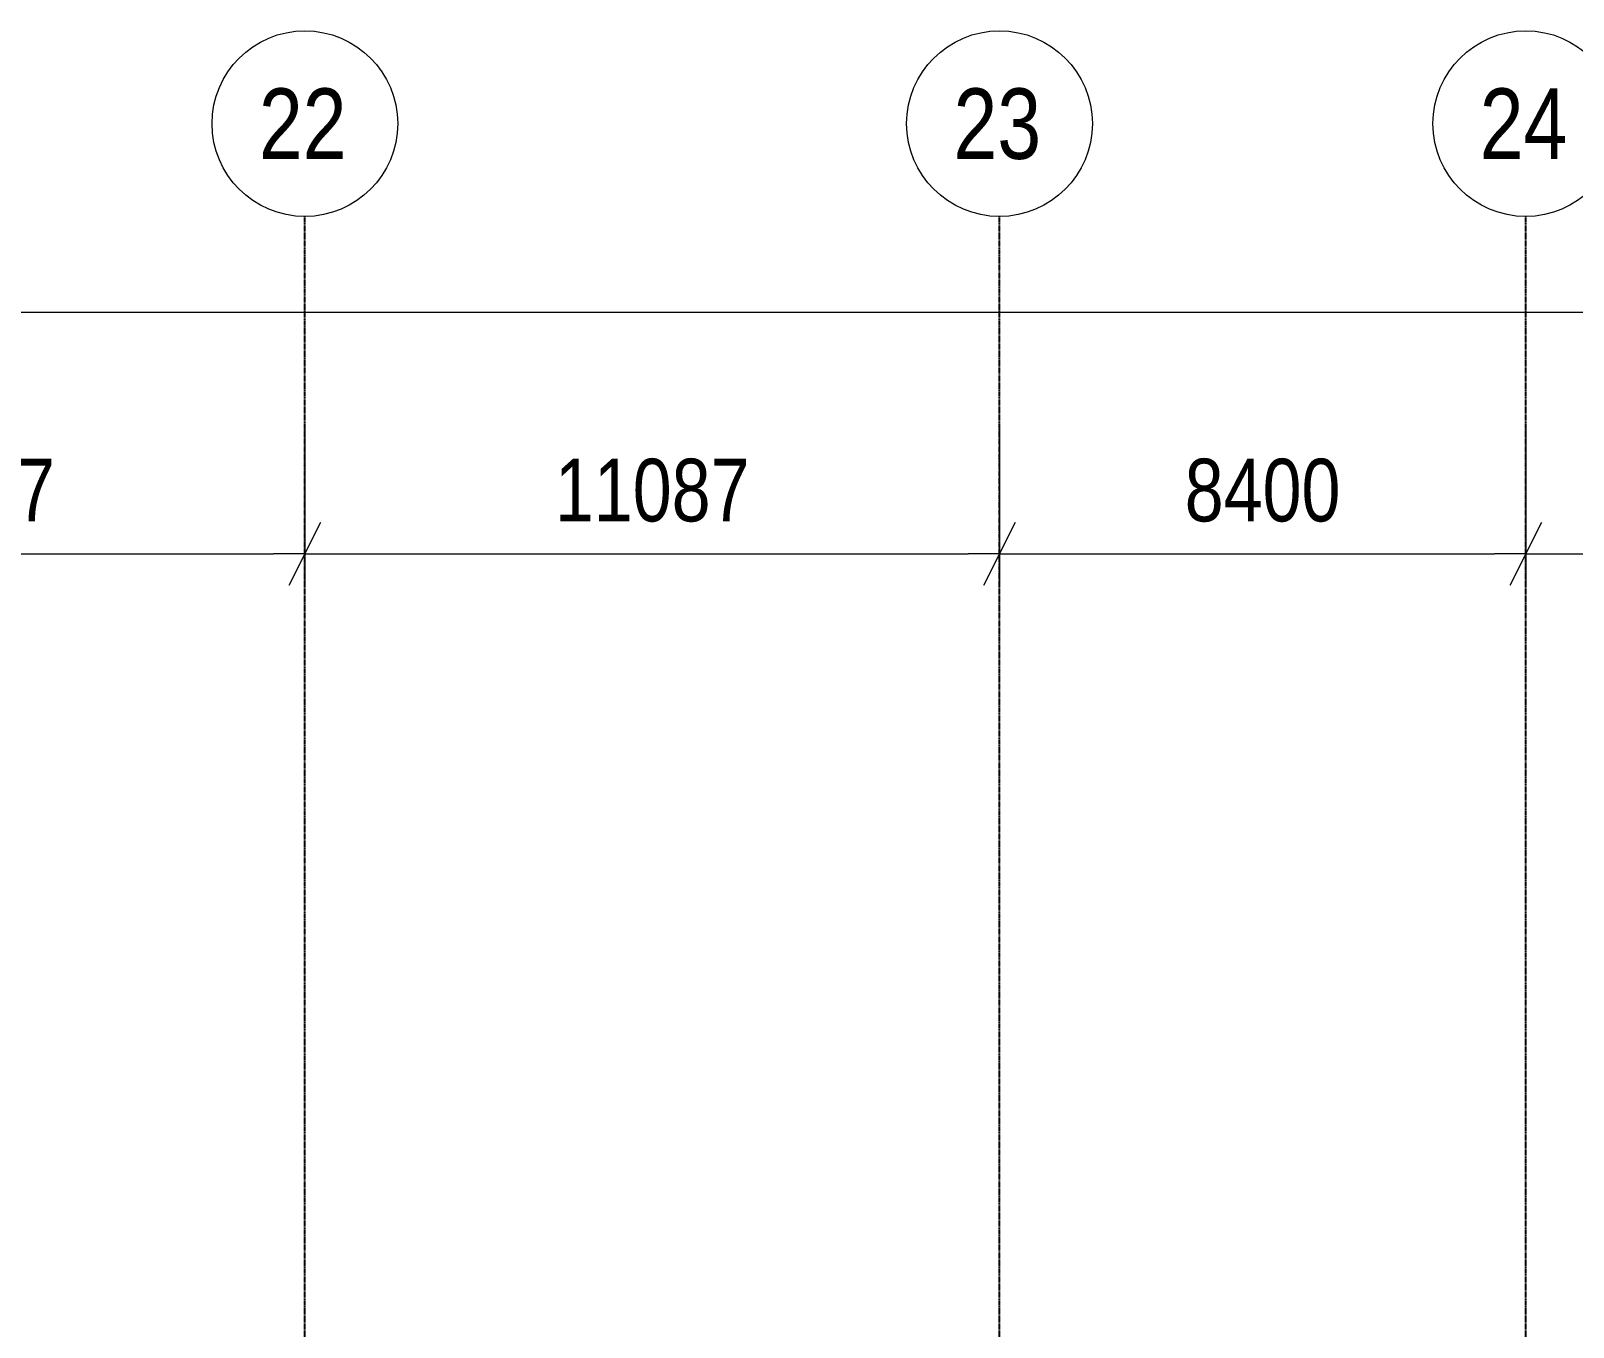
# Model space of a CAD drawing. Header units: millimetres. Extents: x -677815 to 476396, y -125373 to 39000.
# Drawn here: x 227226 to 251845, y 18299 to 38995 of the extents above; entities that cross this region are included whole.
import ezdxf
from ezdxf.enums import TextEntityAlignment as Align

# ---------------------------------------------------------------- set-up
doc = ezdxf.new("R2010")
doc.units = ezdxf.units.MM
doc.linetypes.add('Xref building Toll$0$Grid Line', pattern=[22.225, 12.7, -3.175, 3.175, -3.175])
for name, color, linetype, lineweight in [('AM_BOR', 4, 'Continuous', 25), ('Xref building Toll$0$annotation - dimensions', 7, 'Continuous', 0), ('Xref building Toll$0$annotation - text', 7, 'Continuous', 0)]:
    doc.layers.add(name, color=color, linetype=linetype, lineweight=lineweight)
doc.layers.add('Xref building Toll$0$S-GRID', color=8, linetype='Continuous')
doc.styles.add('Xref building Toll$0$1 200 sub headings', font='arial.ttf', dxfattribs={"width": 0.821429, "height": 560})
doc.styles.add('Xref building Toll$0$1 500 general', font='arial.ttf', dxfattribs={"width": 0.870588, "height": 850})
doc.styles.add('Xref building Toll$0$1 500 general_0', font='arial.ttf', dxfattribs={"width": 0.870588})
doc.dimstyles.new('Xref building Toll$0$1 500', dxfattribs={"dimtxt": 850, "dimasz": 425, "dimexe": 425, "dimexo": 0.0625, "dimgap": 425, "dimtad": 1, "dimdec": 0, "dimzin": 11, "dimdsep": 46, "dimtxsty": 'Xref building Toll$0$1 500 general', "dimblk": 'Xref building Toll$0$_Oblique_2.0', "dimcen": 0.09, "dimclrd": 256, "dimclre": 256, "dimadec": 4, "dimazin": 3, "dimtfac": 1, "dimtdec": 0, "dimtmove": 2, "dimatfit": 1, "dimldrblk": 'Xref building Toll$0$TerminatorOpen_2.0', "dimfxl": 1700, "dimfxlon": 1, "dimfrac": 2, "dimtolj": 1, "dimtzin": 11, "dimlwd": 0, "dimlwe": 0, "dimarcsym": 0})

# ---------------------------------------------------------------- blocks, each defined once
blk = doc.blocks.new('*U145')
at = {"layer": 'Xref building Toll$0$annotation - text', "linetype": 'Continuous', "lineweight": 13}
blk.add_circle((0, 0), 0.732, dxfattribs=at)
at = {"layer": 'Xref building Toll$0$annotation - text', "style": 'Xref building Toll$0$1 200 sub headings', "width": 0.8}
blk.add_text('24', height=0.5556, dxfattribs=at).set_placement((-0.017, 0), align=Align.MIDDLE_CENTER)
blk = doc.blocks.new('*U149')
at = {"layer": 'Xref building Toll$0$annotation - text', "linetype": 'Continuous', "lineweight": 13}
blk.add_circle((0, 0), 0.732, dxfattribs=at)
at = {"layer": 'Xref building Toll$0$annotation - text', "style": 'Xref building Toll$0$1 200 sub headings', "width": 0.8}
blk.add_text('22', height=0.5556, dxfattribs=at).set_placement((-0.017, 0), align=Align.MIDDLE_CENTER)
blk = doc.blocks.new('*U150')
at = {"layer": 'Xref building Toll$0$annotation - text', "linetype": 'Continuous', "lineweight": 13}
blk.add_circle((0, 0), 0.732, dxfattribs=at)
at = {"layer": 'Xref building Toll$0$annotation - text', "style": 'Xref building Toll$0$1 200 sub headings', "width": 0.8}
blk.add_text('23', height=0.5556, dxfattribs=at).set_placement((-0.017, 0), align=Align.MIDDLE_CENTER)
blk = doc.blocks.new('Xref building Toll$0$_Oblique_2.0')
at = {"color": 0, "linetype": 'ByBlock', "lineweight": -2}
for p, q in [((0.5, 1), (-0.5, -1)), ((0, 0), (-1, 0))]:
    blk.add_line(p, q, dxfattribs=at)
blk = doc.blocks.new('*D184')
at = {"layer": 'Defpoints', "color": 0, "linetype": 'Continuous', "transparency": 16777216}
for p in [(-302993, 270238), (-32993, 270161), (-32993, 269803)]:
    blk.add_point(p, dxfattribs=at)
at = {"layer": 'Xref building Toll$0$annotation - dimensions', "linetype": 'Continuous', "lineweight": 0, "transparency": 16777216}
for p, q in [((-302993, 270238), (-302993, 269303)), ((-32993, 270160), (-32993, 269303)), ((-302493, 269803), (-33493, 269803))]:
    blk.add_line(p, q, dxfattribs=at)
at = {"layer": 'Xref building Toll$0$annotation - dimensions', "linetype": 'Continuous', "lineweight": 0, "transparency": 16777216, "xscale": 500, "yscale": 500, "zscale": 500, "rotation": 180}
blk.add_blockref('Xref building Toll$0$_Oblique_2.0', (-302993, 269803), dxfattribs=at)
at = {"layer": 'Xref building Toll$0$annotation - dimensions', "linetype": 'Continuous', "lineweight": 0, "transparency": 16777216, "xscale": 500, "yscale": 500, "zscale": 500}
blk.add_blockref('Xref building Toll$0$_Oblique_2.0', (-32993, 269803), dxfattribs=at)
at = {"layer": 'Xref building Toll$0$annotation - dimensions', "color": 0, "linetype": 'Continuous', "lineweight": 0, "transparency": 16777216, "insert": (-167993, 270814), "char_height": 1000, "attachment_point": 5, "style": 'Xref building Toll$0$1 500 general_0'}
blk.add_mtext('\\A1;\\H1x;\\W0.8;270000', dxfattribs=at)
blk = doc.blocks.new('Xref building Toll$0$TerminatorOpen_2.0')
at = {"color": 0, "linetype": 'ByBlock', "lineweight": -2}
for q in [(-1, 1), (-1, 0), (-1, -1)]:
    blk.add_line((0, 0), q, dxfattribs=at)
blk = doc.blocks.new('*D174')
at = {"layer": 'Defpoints', "color": 0, "linetype": 'Continuous', "transparency": 16777216}
for p in [(-82479, 271330), (-71392, 271330), (-71392, 265945)]:
    blk.add_point(p, dxfattribs=at)
at = {"layer": 'Xref building Toll$0$annotation - dimensions', "linetype": 'Continuous', "lineweight": 0, "transparency": 16777216}
for p, q in [((-82479, 267945), (-82479, 265445)), ((-71392, 267945), (-71392, 265445)), ((-81979, 265945), (-71892, 265945))]:
    blk.add_line(p, q, dxfattribs=at)
at = {"layer": 'Xref building Toll$0$annotation - dimensions', "linetype": 'Continuous', "lineweight": 0, "transparency": 16777216, "xscale": 500, "yscale": 500, "zscale": 500, "rotation": 180}
blk.add_blockref('Xref building Toll$0$_Oblique_2.0', (-82479, 265945), dxfattribs=at)
at = {"layer": 'Xref building Toll$0$annotation - dimensions', "linetype": 'Continuous', "lineweight": 0, "transparency": 16777216, "xscale": 500, "yscale": 500, "zscale": 500}
blk.add_blockref('Xref building Toll$0$_Oblique_2.0', (-71392, 265945), dxfattribs=at)
at = {"layer": 'Xref building Toll$0$annotation - dimensions', "color": 0, "linetype": 'Continuous', "lineweight": 0, "transparency": 16777216, "insert": (-76935, 266955), "char_height": 1000, "attachment_point": 5, "style": 'Xref building Toll$0$1 500 general_0'}
blk.add_mtext('\\A1;\\H1x;\\W0.8;11087', dxfattribs=at)
blk = doc.blocks.new('*D175')
at = {"layer": 'Defpoints', "color": 0, "linetype": 'Continuous', "transparency": 16777216}
for p in [(-71392, 271330), (-60305, 271330), (-60305, 265945)]:
    blk.add_point(p, dxfattribs=at)
at = {"layer": 'Xref building Toll$0$annotation - dimensions', "linetype": 'Continuous', "lineweight": 0, "transparency": 16777216}
for p, q in [((-71392, 267945), (-71392, 265445)), ((-60305, 267945), (-60305, 265445)), ((-70892, 265945), (-60805, 265945))]:
    blk.add_line(p, q, dxfattribs=at)
at = {"layer": 'Xref building Toll$0$annotation - dimensions', "linetype": 'Continuous', "lineweight": 0, "transparency": 16777216, "xscale": 500, "yscale": 500, "zscale": 500, "rotation": 180}
blk.add_blockref('Xref building Toll$0$_Oblique_2.0', (-71392, 265945), dxfattribs=at)
at = {"layer": 'Xref building Toll$0$annotation - dimensions', "linetype": 'Continuous', "lineweight": 0, "transparency": 16777216, "xscale": 500, "yscale": 500, "zscale": 500}
blk.add_blockref('Xref building Toll$0$_Oblique_2.0', (-60305, 265945), dxfattribs=at)
at = {"layer": 'Xref building Toll$0$annotation - dimensions', "color": 0, "linetype": 'Continuous', "lineweight": 0, "transparency": 16777216, "insert": (-65848, 266955), "char_height": 1000, "attachment_point": 5, "style": 'Xref building Toll$0$1 500 general_0'}
blk.add_mtext('\\A1;\\H1x;\\W0.8;11087', dxfattribs=at)
blk = doc.blocks.new('*D176')
at = {"layer": 'Defpoints', "color": 0, "linetype": 'Continuous', "transparency": 16777216}
for p in [(-60305, 271330), (-51905, 271330), (-51905, 265945)]:
    blk.add_point(p, dxfattribs=at)
at = {"layer": 'Xref building Toll$0$annotation - dimensions', "linetype": 'Continuous', "lineweight": 0, "transparency": 16777216}
for p, q in [((-60305, 267945), (-60305, 265445)), ((-51905, 267945), (-51905, 265445)), ((-59805, 265945), (-52405, 265945))]:
    blk.add_line(p, q, dxfattribs=at)
at = {"layer": 'Xref building Toll$0$annotation - dimensions', "linetype": 'Continuous', "lineweight": 0, "transparency": 16777216, "xscale": 500, "yscale": 500, "zscale": 500, "rotation": 180}
blk.add_blockref('Xref building Toll$0$_Oblique_2.0', (-60305, 265945), dxfattribs=at)
at = {"layer": 'Xref building Toll$0$annotation - dimensions', "linetype": 'Continuous', "lineweight": 0, "transparency": 16777216, "xscale": 500, "yscale": 500, "zscale": 500}
blk.add_blockref('Xref building Toll$0$_Oblique_2.0', (-51905, 265945), dxfattribs=at)
at = {"layer": 'Xref building Toll$0$annotation - dimensions', "color": 0, "linetype": 'Continuous', "lineweight": 0, "transparency": 16777216, "insert": (-56105, 266955), "char_height": 1000, "attachment_point": 5, "style": 'Xref building Toll$0$1 500 general_0'}
blk.add_mtext('\\A1;\\H1x;\\W0.8;8400', dxfattribs=at)
blk = doc.blocks.new('*D177')
at = {"layer": 'Defpoints', "color": 0, "linetype": 'Continuous', "transparency": 16777216}
for p in [(-51905, 271330), (-42005, 271330), (-42005, 265945)]:
    blk.add_point(p, dxfattribs=at)
at = {"layer": 'Xref building Toll$0$annotation - dimensions', "linetype": 'Continuous', "lineweight": 0, "transparency": 16777216}
for p, q in [((-51905, 267945), (-51905, 265445)), ((-42005, 267945), (-42005, 265445)), ((-51405, 265945), (-42505, 265945))]:
    blk.add_line(p, q, dxfattribs=at)
at = {"layer": 'Xref building Toll$0$annotation - dimensions', "linetype": 'Continuous', "lineweight": 0, "transparency": 16777216, "xscale": 500, "yscale": 500, "zscale": 500, "rotation": 180}
blk.add_blockref('Xref building Toll$0$_Oblique_2.0', (-51905, 265945), dxfattribs=at)
at = {"layer": 'Xref building Toll$0$annotation - dimensions', "linetype": 'Continuous', "lineweight": 0, "transparency": 16777216, "xscale": 500, "yscale": 500, "zscale": 500}
blk.add_blockref('Xref building Toll$0$_Oblique_2.0', (-42005, 265945), dxfattribs=at)
at = {"layer": 'Xref building Toll$0$annotation - dimensions', "color": 0, "linetype": 'Continuous', "lineweight": 0, "transparency": 16777216, "insert": (-46955, 266955), "char_height": 1000, "attachment_point": 5, "style": 'Xref building Toll$0$1 500 general_0'}
blk.add_mtext('\\A1;\\H1x;\\W0.8;9900', dxfattribs=at)
blk = doc.blocks.new('Xref building Toll$0$Toll Grids')
at = {"layer": 'Xref building Toll$0$S-GRID', "linetype": 'Xref building Toll$0$Grid Line'}
for p, q in [((231601, -125373.3), (231601, 36031.5)), ((242688, -125373.3), (242688, 36031.5)), ((251088, -125373.3), (251088, 36031.5))]:
    blk.add_line(p, q, dxfattribs=at)
at = {"layer": 'Xref building Toll$0$annotation - text', "xscale": 2025, "yscale": 2025, "zscale": 2025}
for name, p in [('*U149', (231601, 37513.4)), ('*U150', (242688, 37513.4)), ('*U145', (251088, 37513.4))]:
    blk.add_blockref(name, p, dxfattribs=at)
at = {"layer": 'Xref building Toll$0$annotation - dimensions', "linetype": 'Continuous', "lineweight": 0}
for base, p1, p2, picture, middle in [((270000, 34504.6), (0, 34939.4), (270000, 34861.8), '*D184', (135000, 35515.1)), ((231601, 30645.8), (220514, 36031.5), (231601, 36031.5), '*D174', (226057.5, 31656.4)), ((242688, 30645.8), (231601, 36031.5), (242688, 36031.5), '*D175', (237144.5, 31656.4)), ((251088, 30645.8), (242688, 36031.5), (251088, 36031.5), '*D176', (246888, 31656.4)), ((260988, 30645.8), (251088, 36031.5), (260988, 36031.5), '*D177', (256038, 31656.4))]:
    dim = blk.add_linear_dim(base=base, p1=p1, p2=p2, text='\\H1x;\\W0.8;<>', dimstyle='Xref building Toll$0$1 500', override={"dimtxt": 1000, "dimasz": 500, "dimexe": 500, "dimgap": 500, "dimtxsty": 'Xref building Toll$0$1 500 general_0', "dimatfit": 3, "dimfxl": 2000}, dxfattribs=at)
    dim.commit()
    dim.dimension.update_dxf_attribs({"geometry": picture, "text_midpoint": middle, "insert": (302992.6, -235298.7)})
blk = doc.blocks.new('Xref building Toll')
blk.add_blockref('Xref building Toll$0$Toll Grids', (0, 0))

msp = doc.modelspace()

# ---------------------------------------------------------------- block references
at = {"layer": 'AM_BOR'}
msp.add_blockref('Xref building Toll', (0, 0), dxfattribs=at)

doc.saveas('drawing.dxf')
